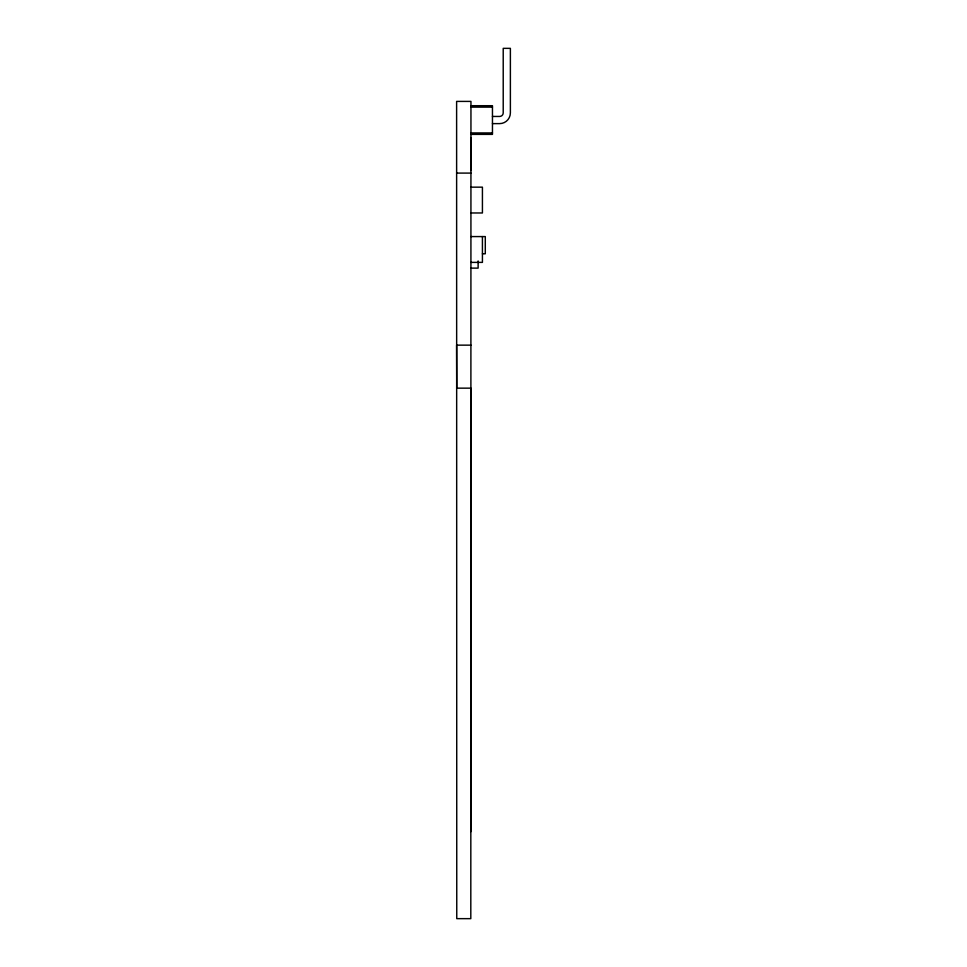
<?xml version="1.0" encoding="UTF-8"?>
<svg xmlns="http://www.w3.org/2000/svg" width="967" height="967" viewBox="0 0 967 967"><rect width="100%" height="100%" fill="white"/><g stroke="black" fill="none" stroke-linecap="round" stroke-linejoin="round"><path stroke-width="1.45" d="M470.808 831.729L470.953 101.402L456.617 101.402L456.762 918.65L470.808 918.65L470.953 388.154L456.762 388.154L456.617 345.146L470.953 345.146M470.953 105.705L492.457 105.705L492.457 134.377L470.953 134.377M470.953 107.132L492.457 107.132M492.457 116.451L499.625 116.451A3.59 3.59 0 0 0 503.215 112.873L503.215 48.35L510.383 48.35L510.383 112.873A10.758 10.758 0 0 1 499.625 123.619L492.457 123.619M470.953 132.938L492.457 132.938M456.617 173.093L470.953 173.093M470.953 187.163L482.424 187.163L482.424 212.97L470.953 212.97M470.953 236.577L485.289 236.577L485.289 253.789L482.424 253.789M470.953 262.383L482.424 262.383L482.424 236.577M470.953 268.125L478.121 268.125L478.121 260.957M470.953 168.5L470.808 137.532L470.953 170.506"/></g></svg>
